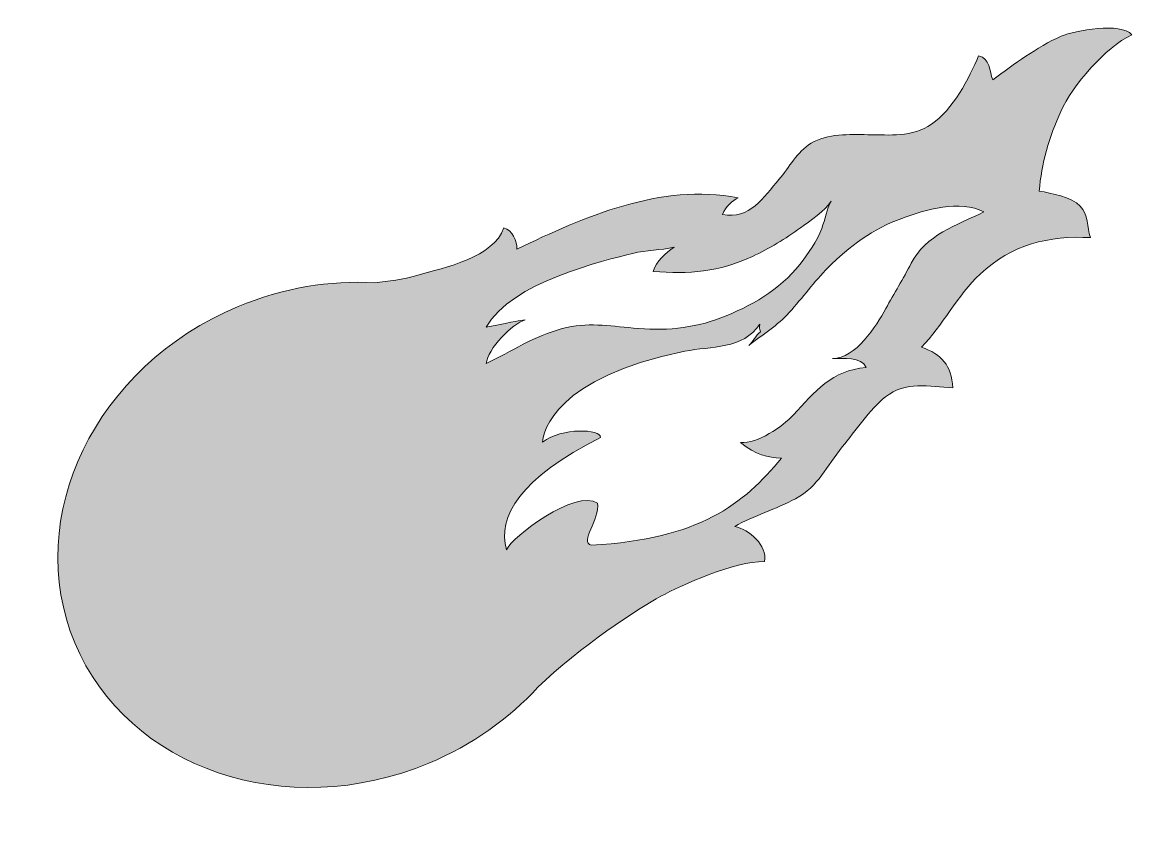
# Model space of a CAD drawing. Header units: inches. Extents: x -3 to 102, y -3 to 72.
import ezdxf

# ---------------------------------------------------------------- set-up
doc = ezdxf.new("R2010")
doc.units = ezdxf.units.IN
doc.header["$MEASUREMENT"] = 0
doc.layers.add('Layer 1', color=7, linetype='Continuous')

msp = doc.modelspace()

# ---------------------------------------------------------------- hatches: boundary and pattern name
at = {"layer": 'Layer 1', "true_color": 0xf05a28}
h = msp.add_hatch(color=20, dxfattribs=at)
h.dxf.hatch_style = 2
edge = h.paths.add_edge_path()
edge.add_spline(control_points=[(101.6, 71.22), (100.58, 72.4), (96.25, 71.65), (94.92, 71.07), (92.55, 70.04), (90.53, 68.45), (88.44, 66.94), (88.13, 67.8), (88.18, 68.96), (87.11, 69.23), (86.24, 67.11), (84.62, 64.08), (82.66, 62.76), (80.78, 61.5), (78.75, 61.74), (76.62, 61.76), (74.89, 61.78), (72.8, 61.89), (71.27, 60.95), (69.93, 60.14), (69.2, 58.66), (68.22, 57.52), (66.79, 55.86), (65.41, 53.66), (62.89, 54.22), (63.14, 54.93), (63.87, 55.54), (64.35, 55.8), (57.01, 57.19), (49.85, 54.01), (43.42, 50.93), (43.46, 51.7), (42.98, 52.73), (42.2, 52.95), (41.23, 50.14), (36.66, 49.2), (33.98, 48.45), (32.65, 48.07), (31.3, 47.89), (29.95, 47.75), (25.75, 47.99), (21.33, 47.28), (17.06, 45.5), (3.55, 39.85), (-3.37, 25.6), (1.62, 13.67), (6.6, 1.75), (21.6, -3.34), (35.11, 2.3), (39.2, 4.01), (42.69, 6.51), (45.42, 9.49), (49.34, 13.28), (55.02, 17.01), (57.04, 18.09), (59.02, 19.14), (64.02, 21.41), (66.84, 21.38), (67.18, 22.89), (65.37, 24.43), (64.04, 24.69), (65.78, 25.71), (67.97, 26.32), (69.8, 27.32), (71.96, 28.49), (72.73, 30.4), (74.21, 32.22), (75.43, 33.71), (76.79, 35.74), (78.31, 36.96), (80.19, 38.46), (82.42, 37.96), (84.66, 37.81), (84.54, 39.94), (83.63, 40.98), (81.69, 41.66), (83.7, 43.68), (85.11, 46.56), (87.24, 48.56), (90.24, 51.37), (93.77, 52.24), (97.69, 52.02), (97.3, 53.04), (97.53, 54.2), (96.72, 55.01), (95.88, 55.85), (93.98, 56.24), (92.85, 56.42), (93.03, 58.97), (93.81, 61.63), (94.88, 63.94), (96.06, 66.49), (99.04, 69.98), (101.6, 71.22)], knot_values=[0, 0, 0, 0, 1, 1, 1, 2, 2, 2, 3, 3, 3, 4, 4, 4, 5, 5, 5, 6, 6, 6, 7, 7, 7, 8, 8, 8, 9, 9, 9, 10, 10, 10, 11, 11, 11, 12, 12, 12, 13, 13, 13, 14, 14, 14, 15, 15, 15, 16, 16, 16, 17, 17, 17, 18, 18, 18, 19, 19, 19, 20, 20, 20, 21, 21, 21, 22, 22, 22, 23, 23, 23, 24, 24, 24, 25, 25, 25, 26, 26, 26, 27, 27, 27, 28, 28, 28, 29, 29, 29, 30, 30, 30, 31, 31, 31, 31], degree=3, periodic=1)
edge = h.paths.add_edge_path()
edge.add_spline(control_points=[(40.54, 43.55), (42.8, 47.79), (51.77, 49.86), (54.38, 50.53), (55.68, 50.86), (57.04, 50.81), (58.3, 51.12), (57.53, 50.59), (56.56, 49.76), (56.33, 48.82), (59.67, 48.54), (62.57, 48.78), (65.71, 50.24), (67.31, 50.98), (68.82, 51.91), (70.26, 52.95), (71.12, 53.57), (72.64, 54.58), (73.15, 55.48), (72.74, 54.75), (72.6, 53.73), (72.27, 52.9), (71.79, 51.63), (71.02, 50.55), (70.19, 49.48), (68.33, 47.08), (65.5, 45.5), (62.71, 44.42), (60.13, 43.42), (57.21, 43.17), (54.45, 43.46), (52.04, 43.7), (50.12, 44.02), (47.72, 43.41), (45.11, 42.74), (42.9, 41.24), (40.54, 40.1), (40.65, 41.5), (43, 43.9), (44.22, 44.23), (43.55, 44.2), (43.59, 44.12), (40.54, 43.55)], knot_values=[0, 0, 0, 0, 1, 1, 1, 2, 2, 2, 3, 3, 3, 4, 4, 4, 5, 5, 5, 6, 6, 6, 7, 7, 7, 8, 8, 8, 9, 9, 9, 10, 10, 10, 11, 11, 11, 12, 12, 12, 13, 13, 13, 14, 14, 14, 14], degree=3, periodic=1)
edge = h.paths.add_edge_path()
edge.add_spline(control_points=[(80.73, 49.6), (79.98, 48.14), (79.12, 46.74), (78.33, 45.3), (77.42, 43.64), (75.47, 40.59), (73.3, 40.57), (74.27, 40.57), (76.05, 40.82), (76.46, 39.72), (73.25, 39.52), (71.59, 37.41), (69.59, 35.25), (68.56, 34.13), (66.2, 32.51), (64.57, 32.63), (66.05, 31.44), (67.15, 31.22), (68.45, 31.15), (64.85, 26.79), (60.75, 23.52), (50.5, 22.92), (49.27, 23.23), (51.3, 25.33), (51.07, 26.9), (48.98, 28.32), (42.93, 23.66), (42.44, 22.48), (41.54, 25.59), (43.75, 29.26), (51.35, 33.12), (51.37, 33.91), (47.73, 34.09), (45.85, 32.68), (45.96, 33.73), (47.02, 38.77), (59.32, 41.27), (61.77, 41.77), (64.86, 41.43), (66.4, 43.84), (66.37, 43.46), (66.35, 43.46), (66.47, 43.12), (65.99, 42.77), (65.83, 42.18), (65.36, 41.82), (66.65, 42.81), (68.13, 43.74), (69.19, 44.93), (70.46, 46.34), (71.55, 47.84), (72.88, 49.19), (74.85, 51.2), (77.16, 52.86), (79.83, 53.84), (82.07, 54.67), (85.36, 55.62), (87.6, 54.45), (85.03, 53.19), (82.1, 52.28), (80.73, 49.6)], knot_values=[0, 0, 0, 0, 1, 1, 1, 2, 2, 2, 3, 3, 3, 4, 4, 4, 5, 5, 5, 6, 6, 6, 7, 7, 7, 8, 8, 8, 9, 9, 9, 10, 10, 10, 11, 11, 11, 12, 12, 12, 13, 13, 13, 14, 14, 14, 15, 15, 15, 16, 16, 16, 17, 17, 17, 18, 18, 18, 19, 19, 19, 20, 20, 20, 20], degree=3, periodic=1)

# ---------------------------------------------------------------- linework, layer by layer
at = {"layer": 'Layer 1', "lineweight": 0}
for points, knots in [([(101.6, 71.22), (100.58, 72.4), (96.25, 71.65), (94.92, 71.07), (92.55, 70.04), (90.53, 68.45), (88.44, 66.94), (88.13, 67.8), (88.18, 68.96), (87.11, 69.23), (86.24, 67.11), (84.62, 64.08), (82.66, 62.76), (80.78, 61.5), (78.75, 61.74), (76.62, 61.76), (74.89, 61.78), (72.8, 61.89), (71.27, 60.95), (69.93, 60.14), (69.2, 58.66), (68.22, 57.52), (66.79, 55.86), (65.41, 53.66), (62.89, 54.22), (63.14, 54.93), (63.87, 55.54), (64.35, 55.8), (57.01, 57.19), (49.85, 54.01), (43.42, 50.93), (43.46, 51.7), (42.98, 52.73), (42.2, 52.95), (41.23, 50.14), (36.66, 49.2), (33.98, 48.45), (32.65, 48.07), (31.3, 47.89), (29.95, 47.75), (25.75, 47.99), (21.33, 47.28), (17.06, 45.5), (3.55, 39.85), (-3.37, 25.6), (1.62, 13.67), (6.6, 1.75), (21.6, -3.34), (35.11, 2.3), (39.2, 4.01), (42.69, 6.51), (45.42, 9.49), (49.34, 13.28), (55.02, 17.01), (57.04, 18.09), (59.02, 19.14), (64.02, 21.41), (66.84, 21.38), (67.18, 22.89), (65.37, 24.43), (64.04, 24.69), (65.78, 25.71), (67.97, 26.32), (69.8, 27.32), (71.96, 28.49), (72.73, 30.4), (74.21, 32.22), (75.43, 33.71), (76.79, 35.74), (78.31, 36.96), (80.19, 38.46), (82.42, 37.96), (84.66, 37.81), (84.54, 39.94), (83.63, 40.98), (81.69, 41.66), (83.7, 43.68), (85.11, 46.56), (87.24, 48.56), (90.24, 51.37), (93.77, 52.24), (97.69, 52.02), (97.3, 53.04), (97.53, 54.2), (96.72, 55.01), (95.88, 55.85), (93.98, 56.24), (92.85, 56.42), (93.03, 58.97), (93.81, 61.63), (94.88, 63.94), (96.06, 66.49), (99.04, 69.98), (101.6, 71.22)], [0, 0, 0, 0, 1, 1, 1, 2, 2, 2, 3, 3, 3, 4, 4, 4, 5, 5, 5, 6, 6, 6, 7, 7, 7, 8, 8, 8, 9, 9, 9, 10, 10, 10, 11, 11, 11, 12, 12, 12, 13, 13, 13, 14, 14, 14, 15, 15, 15, 16, 16, 16, 17, 17, 17, 18, 18, 18, 19, 19, 19, 20, 20, 20, 21, 21, 21, 22, 22, 22, 23, 23, 23, 24, 24, 24, 25, 25, 25, 26, 26, 26, 27, 27, 27, 28, 28, 28, 29, 29, 29, 30, 30, 30, 31, 31, 31, 31]), ([(40.54, 43.55), (42.8, 47.79), (51.77, 49.86), (54.38, 50.53), (55.68, 50.86), (57.04, 50.81), (58.3, 51.12), (57.53, 50.59), (56.56, 49.76), (56.33, 48.82), (59.67, 48.54), (62.57, 48.78), (65.71, 50.24), (67.31, 50.98), (68.82, 51.91), (70.26, 52.95), (71.12, 53.57), (72.64, 54.58), (73.15, 55.48), (72.74, 54.75), (72.6, 53.73), (72.27, 52.9), (71.79, 51.63), (71.02, 50.55), (70.19, 49.48), (68.33, 47.08), (65.5, 45.5), (62.71, 44.42), (60.13, 43.42), (57.21, 43.17), (54.45, 43.46), (52.04, 43.7), (50.12, 44.02), (47.72, 43.41), (45.11, 42.74), (42.9, 41.24), (40.54, 40.1), (40.65, 41.5), (43, 43.9), (44.22, 44.23), (43.55, 44.2), (43.59, 44.12), (40.54, 43.55)], [0, 0, 0, 0, 1, 1, 1, 2, 2, 2, 3, 3, 3, 4, 4, 4, 5, 5, 5, 6, 6, 6, 7, 7, 7, 8, 8, 8, 9, 9, 9, 10, 10, 10, 11, 11, 11, 12, 12, 12, 13, 13, 13, 14, 14, 14, 14]), ([(80.73, 49.6), (79.98, 48.14), (79.12, 46.74), (78.33, 45.3), (77.42, 43.64), (75.47, 40.59), (73.3, 40.57), (74.27, 40.57), (76.05, 40.82), (76.46, 39.72), (73.25, 39.52), (71.59, 37.41), (69.59, 35.25), (68.56, 34.13), (66.2, 32.51), (64.57, 32.63), (66.05, 31.44), (67.15, 31.22), (68.45, 31.15), (64.85, 26.79), (60.75, 23.52), (50.5, 22.92), (49.27, 23.23), (51.3, 25.33), (51.07, 26.9), (48.98, 28.32), (42.93, 23.66), (42.44, 22.48), (41.54, 25.59), (43.75, 29.26), (51.35, 33.12), (51.37, 33.91), (47.73, 34.09), (45.85, 32.68), (45.96, 33.73), (47.02, 38.77), (59.32, 41.27), (61.77, 41.77), (64.86, 41.43), (66.4, 43.84), (66.37, 43.46), (66.35, 43.46), (66.47, 43.12), (65.99, 42.77), (65.83, 42.18), (65.36, 41.82), (66.65, 42.81), (68.13, 43.74), (69.19, 44.93), (70.46, 46.34), (71.55, 47.84), (72.88, 49.19), (74.85, 51.2), (77.16, 52.86), (79.83, 53.84), (82.07, 54.67), (85.36, 55.62), (87.6, 54.45), (85.03, 53.19), (82.1, 52.28), (80.73, 49.6)], [0, 0, 0, 0, 1, 1, 1, 2, 2, 2, 3, 3, 3, 4, 4, 4, 5, 5, 5, 6, 6, 6, 7, 7, 7, 8, 8, 8, 9, 9, 9, 10, 10, 10, 11, 11, 11, 12, 12, 12, 13, 13, 13, 14, 14, 14, 15, 15, 15, 16, 16, 16, 17, 17, 17, 18, 18, 18, 19, 19, 19, 20, 20, 20, 20])]:
    msp.add_open_spline(points, degree=3, knots=knots, dxfattribs=at)

doc.saveas('drawing.dxf')
